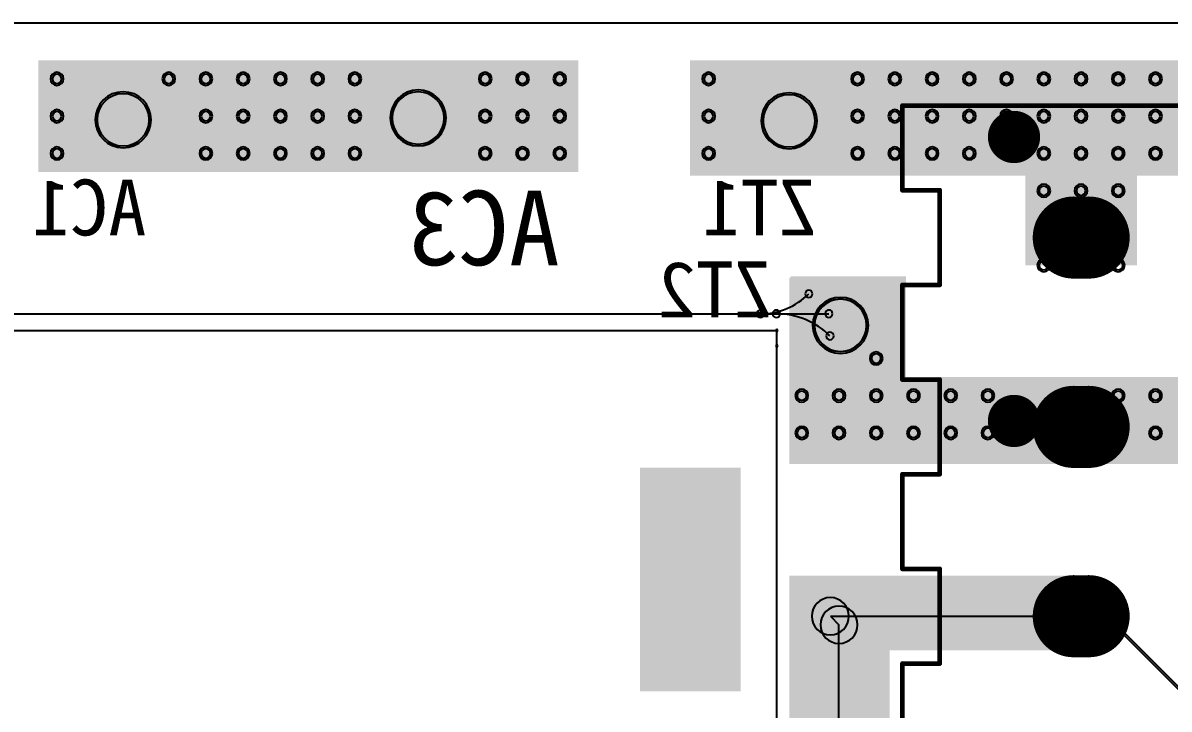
# Model space of a CAD drawing. Header units: inches. Extents: x 32166 to 66782, y 2386 to 7162.
# Drawn here: x 32766 to 32904.5, y 3010.7 to 3093.6 of the extents above; entities that cross this region are included whole.
import ezdxf

# ---------------------------------------------------------------- set-up
doc = ezdxf.new("R2010")
doc.units = ezdxf.units.IN
doc.header["$LTSCALE"] = 0.64311
doc.header["$MEASUREMENT"] = 0
for name, color, linetype in [('BOTTOMLAYER', 5, 'CONTINUOUS'), ('BOTTOMOVERLAY', 54, 'CONTINUOUS'), ('BOTTOMSOLDER', 6, 'CONTINUOUS'), ('KEEPOUTLAYER', 6, 'CONTINUOUS'), ('MULTILAYER', 9, 'CONTINUOUS')]:
    doc.layers.add(name, color=color, linetype=linetype)
doc.styles.get("Standard").update_dxf_attribs({"font": 'txt', "width": 0.8})

msp = doc.modelspace()

# ---------------------------------------------------------------- linework, layer by layer
at = {"layer": 'BOTTOMLAYER'}
for p, q in [((32744.16, 3058.44), (32863.39, 3058.44)), ((32893.88, 3022.23), (32896.79, 3022.23)), ((32896.79, 3022.23), (32919.71, 2999.3))]:
    msp.add_line(p, q, dxfattribs=at)
for points, const_width in [([(32885.76, 3081.13, 1), (32885.76, 3078.43, 1)], 2.7), ([(32892.98, 3069.89, 1), (32892.98, 3065.39, 1)], 4.5), ([(32894.78, 3069.89, 1), (32894.78, 3065.39, 1)], 4.5), ([(32892.98, 3047.03, 1), (32892.98, 3042.53, 1)], 4.5), ([(32894.78, 3047.03, 1), (32894.78, 3042.53, 1)], 4.5), ([(32885.76, 3046.84, 1), (32885.76, 3044.14, 1)], 2.7), ([(32892.98, 3024.17, 1), (32892.98, 3019.67, 1)], 4.5), ([(32894.78, 3024.17, 1), (32894.78, 3019.67, 1)], 4.5)]:
    msp.add_lwpolyline(points, format="xyb", close=True, dxfattribs=dict(at, const_width=const_width))
at = {"layer": 'BOTTOMLAYER', "const_width": 9}
for points in [[(32892.98, 3067.64), (32894.78, 3067.64)], [(32892.98, 3044.78), (32894.78, 3044.78)], [(32892.98, 3021.92), (32894.78, 3021.92)]]:
    msp.add_lwpolyline(points, dxfattribs=at)
at = {"layer": 'BOTTOMLAYER'}
for centre, radius, start, end in [((32770.11, 3086.8), 0.562, 0, 180), ((32783.61, 3086.8), 0.562, 0, 180), ((32788.11, 3086.8), 0.562, 0, 180), ((32792.61, 3086.8), 0.562, 0, 180), ((32797.11, 3086.8), 0.562, 0, 180), ((32801.61, 3086.8), 0.562, 0, 180), ((32806.11, 3086.8), 0.562, 0, 180), ((32821.86, 3086.8), 0.562, 0, 180), ((32826.36, 3086.8), 0.562, 0, 180), ((32830.86, 3086.8), 0.562, 0, 180), ((32848.86, 3086.8), 0.562, 0, 180), ((32866.86, 3086.8), 0.562, 0, 180), ((32871.36, 3086.8), 0.562, 0, 180), ((32875.86, 3086.8), 0.562, 0, 180), ((32880.36, 3086.8), 0.562, 0, 180), ((32884.86, 3086.8), 0.562, 0, 180), ((32889.36, 3086.8), 0.562, 0, 180), ((32893.86, 3086.8), 0.562, 0, 180), ((32898.36, 3086.8), 0.562, 0, 180), ((32902.86, 3086.8), 0.562, 0, 180), ((32770.11, 3086.8), 0.562, 180, 0), ((32783.61, 3086.8), 0.562, 180, 0), ((32788.11, 3086.8), 0.562, 180, 0), ((32792.61, 3086.8), 0.562, 180, 0), ((32797.11, 3086.8), 0.562, 180, 0), ((32801.61, 3086.8), 0.562, 180, 0), ((32806.11, 3086.8), 0.562, 180, 0), ((32821.86, 3086.8), 0.562, 180, 0), ((32826.36, 3086.8), 0.562, 180, 0), ((32830.86, 3086.8), 0.562, 180, 0), ((32848.86, 3086.8), 0.562, 180, 0), ((32866.86, 3086.8), 0.562, 180, 0), ((32871.36, 3086.8), 0.562, 180, 0), ((32875.86, 3086.8), 0.562, 180, 0), ((32880.36, 3086.8), 0.562, 180, 0), ((32884.86, 3086.8), 0.562, 180, 0), ((32889.36, 3086.8), 0.562, 180, 0), ((32893.86, 3086.8), 0.562, 180, 0), ((32898.36, 3086.8), 0.562, 180, 0), ((32902.86, 3086.8), 0.562, 180, 0), ((32778.11, 3081.86), 3.15, 0, 180), ((32813.76, 3082.08), 3.15, 0, 180), ((32858.58, 3081.74), 3.15, 0, 180), ((32770.11, 3082.3), 0.562, 0, 180), ((32770.11, 3082.3), 0.562, 180, 0), ((32778.11, 3081.86), 3.15, 180, 0), ((32788.11, 3082.3), 0.562, 0, 180), ((32788.11, 3082.3), 0.562, 180, 0), ((32792.61, 3082.3), 0.562, 0, 180), ((32792.61, 3082.3), 0.562, 180, 0), ((32797.11, 3082.3), 0.562, 0, 180), ((32797.11, 3082.3), 0.562, 180, 0), ((32801.61, 3082.3), 0.562, 0, 180), ((32801.61, 3082.3), 0.562, 180, 0), ((32806.11, 3082.3), 0.562, 0, 180), ((32806.11, 3082.3), 0.562, 180, 0), ((32813.76, 3082.08), 3.15, 180, 0), ((32821.86, 3082.3), 0.562, 0, 180), ((32821.86, 3082.3), 0.562, 180, 0), ((32826.36, 3082.3), 0.562, 0, 180), ((32826.36, 3082.3), 0.562, 180, 0), ((32830.86, 3082.3), 0.562, 0, 180), ((32830.86, 3082.3), 0.562, 180, 0), ((32848.86, 3082.3), 0.562, 0, 180), ((32848.86, 3082.3), 0.562, 180, 0), ((32866.86, 3082.3), 0.562, 0, 180), ((32866.86, 3082.3), 0.562, 180, 0), ((32871.36, 3082.3), 0.562, 0, 180), ((32871.36, 3082.3), 0.562, 180, 0), ((32875.86, 3082.3), 0.562, 0, 180), ((32875.86, 3082.3), 0.562, 180, 0), ((32880.36, 3082.3), 0.562, 0, 180), ((32880.36, 3082.3), 0.562, 180, 0), ((32884.86, 3082.3), 0.562, 0, 180), ((32884.86, 3082.3), 0.562, 180, 0), ((32889.36, 3082.3), 0.562, 0, 180), ((32889.36, 3082.3), 0.562, 180, 0), ((32893.86, 3082.3), 0.562, 0, 180), ((32893.86, 3082.3), 0.562, 180, 0), ((32898.36, 3082.3), 0.562, 0, 180), ((32898.36, 3082.3), 0.562, 180, 0), ((32902.86, 3082.3), 0.562, 0, 180), ((32902.86, 3082.3), 0.562, 180, 0), ((32858.58, 3081.74), 3.15, 180, 0), ((32770.11, 3077.8), 0.562, 0, 180), ((32770.11, 3077.8), 0.562, 180, 0), ((32788.11, 3077.8), 0.562, 0, 180), ((32788.11, 3077.8), 0.562, 180, 0), ((32792.61, 3077.8), 0.562, 0, 180), ((32792.61, 3077.8), 0.562, 180, 0), ((32797.11, 3077.8), 0.562, 0, 180), ((32797.11, 3077.8), 0.562, 180, 0), ((32801.61, 3077.8), 0.562, 0, 180), ((32801.61, 3077.8), 0.562, 180, 0), ((32806.11, 3077.8), 0.562, 0, 180), ((32806.11, 3077.8), 0.562, 180, 0), ((32821.86, 3077.8), 0.562, 0, 180), ((32821.86, 3077.8), 0.562, 180, 0), ((32826.36, 3077.8), 0.562, 0, 180), ((32826.36, 3077.8), 0.562, 180, 0), ((32830.86, 3077.8), 0.562, 0, 180), ((32830.86, 3077.8), 0.562, 180, 0), ((32848.86, 3077.8), 0.562, 0, 180), ((32848.86, 3077.8), 0.562, 180, 0), ((32866.86, 3077.8), 0.562, 0, 180), ((32866.86, 3077.8), 0.562, 180, 0), ((32871.36, 3077.8), 0.562, 0, 180), ((32871.36, 3077.8), 0.562, 180, 0), ((32875.86, 3077.8), 0.562, 0, 180), ((32875.86, 3077.8), 0.562, 180, 0), ((32880.36, 3077.8), 0.562, 0, 180), ((32880.36, 3077.8), 0.562, 180, 0), ((32884.86, 3077.8), 0.562, 0, 180), ((32884.86, 3077.8), 0.562, 180, 0), ((32889.36, 3077.8), 0.562, 0, 180), ((32889.36, 3077.8), 0.562, 180, 0), ((32893.86, 3077.8), 0.562, 0, 180), ((32893.86, 3077.8), 0.562, 180, 0), ((32898.36, 3077.8), 0.562, 0, 180), ((32898.36, 3077.8), 0.562, 180, 0), ((32902.86, 3077.8), 0.562, 0, 180), ((32902.86, 3077.8), 0.562, 180, 0), ((32889.36, 3073.3), 0.562, 0, 180), ((32893.86, 3073.3), 0.562, 0, 180), ((32898.36, 3073.3), 0.562, 0, 180), ((32889.36, 3073.3), 0.562, 180, 0), ((32893.86, 3073.3), 0.562, 180, 0), ((32898.36, 3073.3), 0.562, 180, 0), ((32893.86, 3068.8), 0.562, 0, 180), ((32898.36, 3068.8), 0.562, 0, 180), ((32893.86, 3068.8), 0.562, 180, 0), ((32898.36, 3068.8), 0.562, 180, 0), ((32889.36, 3064.3), 0.562, 0, 180), ((32889.36, 3064.3), 0.562, 180, 0), ((32893.86, 3064.3), 0.562, 0, 180), ((32893.86, 3064.3), 0.562, 180, 0), ((32898.36, 3064.3), 0.562, 0, 180), ((32898.36, 3064.3), 0.562, 180, 0), ((32860.97, 3060.85), 0.45, 0, 180), ((32860.97, 3060.85), 0.45, 0, 180), ((32860.97, 3060.85), 0.45, 0, 180), ((32855.14, 3066.68), 8.24, 270, 315), ((32855.14, 3066.68), 8.24, 270, 315), ((32855.14, 3066.68), 8.24, 270, 315), ((32860.97, 3060.85), 0.45, 180, 0), ((32860.97, 3060.85), 0.45, 180, 0), ((32860.97, 3060.85), 0.45, 180, 0), ((32864.79, 3057.04), 3.15, 0, 180), ((32855.14, 3058.44), 0.45, 0, 180), ((32855.14, 3058.44), 0.45, 0, 180), ((32855.14, 3058.44), 0.45, 0, 180), ((32855.14, 3058.44), 0.45, 180, 0), ((32855.14, 3058.44), 0.45, 180, 0), ((32855.14, 3058.44), 0.45, 180, 0), ((32857.05, 3058.44), 0.45, 0, 180), ((32857.05, 3058.44), 0.45, 0, 180), ((32857.05, 3058.44), 0.45, 0, 180), ((32857.05, 3058.44), 0.45, 180, 0), ((32857.05, 3058.44), 0.45, 180, 0), ((32857.05, 3058.44), 0.45, 180, 0), ((32857.05, 3049.3), 9.14, 45, 90), ((32857.05, 3049.3), 9.14, 45, 90), ((32857.05, 3049.3), 9.14, 45, 90), ((32863.39, 3058.44), 0.45, 0, 180), ((32863.39, 3058.44), 0.45, 180, 0), ((32864.79, 3057.04), 3.15, 180, 0), ((32863.52, 3055.76), 0.45, 0, 180), ((32863.52, 3055.76), 0.45, 0, 180), ((32863.52, 3055.76), 0.45, 0, 180), ((32863.52, 3055.76), 0.45, 180, 0), ((32863.52, 3055.76), 0.45, 180, 0), ((32863.52, 3055.76), 0.45, 180, 0), ((32869.11, 3053.05), 0.562, 0, 180), ((32869.11, 3053.05), 0.562, 180, 0), ((32860.11, 3048.55), 0.562, 0, 180), ((32860.11, 3048.55), 0.562, 180, 0), ((32864.61, 3048.55), 0.562, 0, 180), ((32864.61, 3048.55), 0.562, 180, 0), ((32869.11, 3048.55), 0.562, 0, 180), ((32869.11, 3048.55), 0.562, 0, 180), ((32869.11, 3048.55), 0.562, 180, 0), ((32869.11, 3048.55), 0.562, 180, 0), ((32873.61, 3048.55), 0.562, 0, 180), ((32873.61, 3048.55), 0.562, 180, 0), ((32878.11, 3048.55), 0.562, 0, 180), ((32878.11, 3048.55), 0.562, 180, 0), ((32882.61, 3048.55), 0.562, 0, 180), ((32882.61, 3048.55), 0.562, 180, 0), ((32898.36, 3048.55), 0.562, 0, 180), ((32898.36, 3048.55), 0.562, 180, 0), ((32902.86, 3048.55), 0.562, 0, 180), ((32902.86, 3048.55), 0.562, 180, 0), ((32860.11, 3044.05), 0.562, 0, 180), ((32864.61, 3044.05), 0.562, 0, 180), ((32869.11, 3044.05), 0.562, 0, 180), ((32873.61, 3044.05), 0.562, 0, 180), ((32878.11, 3044.05), 0.562, 0, 180), ((32882.61, 3044.05), 0.562, 0, 180), ((32898.36, 3044.05), 0.562, 0, 180), ((32902.86, 3044.05), 0.562, 0, 180), ((32860.11, 3044.05), 0.562, 180, 0), ((32864.61, 3044.05), 0.562, 180, 0), ((32869.11, 3044.05), 0.562, 180, 0), ((32873.61, 3044.05), 0.562, 180, 0), ((32878.11, 3044.05), 0.562, 180, 0), ((32882.61, 3044.05), 0.562, 180, 0), ((32898.36, 3044.05), 0.562, 180, 0), ((32902.86, 3044.05), 0.562, 180, 0), ((32893.88, 3022.23), 2.25, 0, 180), ((32896.79, 3022.23), 2.25, 0, 180), ((32896.79, 3022.23), 2.25, 0, 180), ((32893.88, 3022.23), 2.25, 180, 0), ((32896.79, 3022.23), 2.25, 180, 0), ((32896.79, 3022.23), 2.25, 180, 0)]:
    msp.add_arc(centre, radius, start, end, dxfattribs=at)
for points in [[(32767.86, 3075.55), (32833.11, 3075.55), (32767.86, 3089.05), (32833.11, 3089.05)], [(32846.61, 3075.55), (32920.86, 3075.55), (32846.61, 3089.05), (32920.86, 3089.05)], [(32887.11, 3064.3), (32900.61, 3064.3), (32887.11, 3082.3), (32900.61, 3082.3)], [(32858.59, 3040.3), (32872.09, 3040.3), (32858.59, 3062.8), (32872.09, 3062.8)], [(32872.09, 3040.3), (32918.61, 3040.3), (32872.09, 3050.8), (32918.61, 3050.8)], [(32841.02, 3039.41), (32841.02, 3013.31), (32852.27, 3039.41), (32852.27, 3013.31)], [(32858.59, 2990.8), (32870.74, 2990.8), (32858.59, 3026.8), (32870.74, 3026.8)], [(32858.59, 3017.8), (32893.88, 3017.8), (32858.59, 3026.8), (32893.88, 3026.8)]]:
    msp.add_solid(points, dxfattribs=at)
at = {"layer": 'BOTTOMOVERLAY', "const_width": 0.572}
for points in [[(32872.28, 3073.35), (32872.28, 3083.57)], [(32872.28, 3083.57), (32898.38, 3083.57)], [(32898.38, 3083.57), (32910.98, 3083.57)], [(32872.28, 3073.35), (32876.78, 3073.35)], [(32872.28, 3073.35), (32876.78, 3073.35)], [(32876.78, 3061.92), (32876.78, 3073.35)], [(32872.28, 3050.49), (32872.28, 3061.92)], [(32872.28, 3061.92), (32876.78, 3061.92)], [(32872.28, 3050.49), (32876.78, 3050.49)], [(32876.78, 3039.06), (32876.78, 3050.49)], [(32872.28, 3027.63), (32872.28, 3039.06)], [(32872.28, 3039.06), (32876.78, 3039.06)], [(32872.28, 3027.63), (32876.78, 3027.63)], [(32876.78, 3016.2), (32876.78, 3027.63)], [(32872.28, 3004.77), (32872.28, 3016.2)], [(32872.28, 3016.2), (32876.78, 3016.2)]]:
    msp.add_lwpolyline(points, dxfattribs=at)
at = {"layer": 'BOTTOMOVERLAY', "const_width": 0.286}
for points in [[(32872.28, 3083.71, 1), (32872.28, 3083.42, 1)], [(32872.28, 3083.71, 1), (32872.28, 3083.42, 1)], [(32898.38, 3083.71, 1), (32898.38, 3083.42, 1)], [(32898.38, 3083.71, 1), (32898.38, 3083.42, 1)], [(32872.28, 3073.5, 1), (32872.28, 3073.21, 1)], [(32872.28, 3073.5, 1), (32872.28, 3073.21, 1)], [(32872.28, 3073.5, 1), (32872.28, 3073.21, 1)], [(32876.78, 3073.5, 1), (32876.78, 3073.21, 1)], [(32876.78, 3073.5, 1), (32876.78, 3073.21, 1)], [(32876.78, 3073.5, 1), (32876.78, 3073.21, 1)], [(32872.28, 3062.07, 1), (32872.28, 3061.78, 1)], [(32872.28, 3062.07, 1), (32872.28, 3061.78, 1)], [(32876.78, 3062.07, 1), (32876.78, 3061.78, 1)], [(32876.78, 3062.07, 1), (32876.78, 3061.78, 1)], [(32872.28, 3050.64, 1), (32872.28, 3050.35, 1)], [(32872.28, 3050.64, 1), (32872.28, 3050.35, 1)], [(32876.78, 3050.64, 1), (32876.78, 3050.35, 1)], [(32876.78, 3050.64, 1), (32876.78, 3050.35, 1)], [(32872.28, 3039.21, 1), (32872.28, 3038.92, 1)], [(32872.28, 3039.21, 1), (32872.28, 3038.92, 1)], [(32876.78, 3039.21, 1), (32876.78, 3038.92, 1)], [(32876.78, 3039.21, 1), (32876.78, 3038.92, 1)], [(32872.28, 3027.78, 1), (32872.28, 3027.49, 1)], [(32872.28, 3027.78, 1), (32872.28, 3027.49, 1)], [(32876.78, 3027.78, 1), (32876.78, 3027.49, 1)], [(32876.78, 3027.78, 1), (32876.78, 3027.49, 1)], [(32872.28, 3016.35, 1), (32872.28, 3016.06, 1)], [(32872.28, 3016.35, 1), (32872.28, 3016.06, 1)], [(32876.78, 3016.35, 1), (32876.78, 3016.06, 1)], [(32876.78, 3016.35, 1), (32876.78, 3016.06, 1)]]:
    msp.add_lwpolyline(points, format="xyb", close=True, dxfattribs=at)
at = {"layer": 'BOTTOMSOLDER'}
for p, q in [((32863.57, 3021.92), (32864.61, 3020.88)), ((32863.57, 3021.92), (32893.88, 3021.92)), ((32864.61, 3004.99), (32864.61, 3020.88)), ((32893.88, 3021.92), (32896.78, 3021.92)), ((32896.78, 3021.92), (32919.2, 2999.5))]:
    msp.add_line(p, q, dxfattribs=at)
for points, const_width in [([(32885.76, 3081.36, 1), (32885.76, 3078.21, 1)], 3.16), ([(32892.98, 3070.12, 1), (32892.98, 3065.16, 1)], 4.96), ([(32894.78, 3070.12, 1), (32894.78, 3065.16, 1)], 4.96), ([(32885.76, 3047.07, 1), (32885.76, 3043.92, 1)], 3.16), ([(32892.98, 3047.26, 1), (32892.98, 3042.3, 1)], 4.96), ([(32894.78, 3047.26, 1), (32894.78, 3042.3, 1)], 4.96), ([(32892.98, 3024.4, 1), (32892.98, 3019.44, 1)], 4.96), ([(32894.78, 3024.4, 1), (32894.78, 3019.44, 1)], 4.96)]:
    msp.add_lwpolyline(points, format="xyb", close=True, dxfattribs=dict(at, const_width=const_width))
at = {"layer": 'BOTTOMSOLDER', "const_width": 9.91}
for points in [[(32892.98, 3067.64), (32894.78, 3067.64)], [(32892.98, 3044.78), (32894.78, 3044.78)], [(32892.98, 3021.92), (32894.78, 3021.92)]]:
    msp.add_lwpolyline(points, dxfattribs=at)
at = {"layer": 'BOTTOMSOLDER'}
for centre, radius, start, end in [((32770.11, 3086.8), 0.791, 0, 180), ((32783.61, 3086.8), 0.791, 0, 180), ((32788.11, 3086.8), 0.791, 0, 180), ((32792.61, 3086.8), 0.791, 0, 180), ((32797.11, 3086.8), 0.791, 0, 180), ((32801.61, 3086.8), 0.791, 0, 180), ((32806.11, 3086.8), 0.791, 0, 180), ((32821.86, 3086.8), 0.791, 0, 180), ((32826.36, 3086.8), 0.791, 0, 180), ((32830.86, 3086.8), 0.791, 0, 180), ((32848.86, 3086.8), 0.791, 0, 180), ((32866.86, 3086.8), 0.791, 0, 180), ((32871.36, 3086.8), 0.791, 0, 180), ((32875.86, 3086.8), 0.791, 0, 180), ((32880.36, 3086.8), 0.791, 0, 180), ((32884.86, 3086.8), 0.791, 0, 180), ((32889.36, 3086.8), 0.791, 0, 180), ((32893.86, 3086.8), 0.791, 0, 180), ((32898.36, 3086.8), 0.791, 0, 180), ((32902.86, 3086.8), 0.791, 0, 180), ((32770.11, 3086.8), 0.791, 180, 0), ((32783.61, 3086.8), 0.791, 180, 0), ((32788.11, 3086.8), 0.791, 180, 0), ((32792.61, 3086.8), 0.791, 180, 0), ((32797.11, 3086.8), 0.791, 180, 0), ((32801.61, 3086.8), 0.791, 180, 0), ((32806.11, 3086.8), 0.791, 180, 0), ((32821.86, 3086.8), 0.791, 180, 0), ((32826.36, 3086.8), 0.791, 180, 0), ((32830.86, 3086.8), 0.791, 180, 0), ((32848.86, 3086.8), 0.791, 180, 0), ((32866.86, 3086.8), 0.791, 180, 0), ((32871.36, 3086.8), 0.791, 180, 0), ((32875.86, 3086.8), 0.791, 180, 0), ((32880.36, 3086.8), 0.791, 180, 0), ((32884.86, 3086.8), 0.791, 180, 0), ((32889.36, 3086.8), 0.791, 180, 0), ((32893.86, 3086.8), 0.791, 180, 0), ((32898.36, 3086.8), 0.791, 180, 0), ((32902.86, 3086.8), 0.791, 180, 0), ((32778.11, 3081.86), 3.38, 0, 180), ((32813.76, 3082.08), 3.38, 0, 180), ((32858.58, 3081.74), 3.38, 0, 180), ((32770.11, 3082.3), 0.791, 0, 180), ((32770.11, 3082.3), 0.791, 180, 0), ((32778.11, 3081.86), 3.38, 180, 0), ((32788.11, 3082.3), 0.791, 0, 180), ((32788.11, 3082.3), 0.791, 180, 0), ((32792.61, 3082.3), 0.791, 0, 180), ((32792.61, 3082.3), 0.791, 180, 0), ((32797.11, 3082.3), 0.791, 0, 180), ((32797.11, 3082.3), 0.791, 180, 0), ((32801.61, 3082.3), 0.791, 0, 180), ((32801.61, 3082.3), 0.791, 180, 0), ((32806.11, 3082.3), 0.791, 0, 180), ((32806.11, 3082.3), 0.791, 180, 0), ((32813.76, 3082.08), 3.38, 180, 0), ((32821.86, 3082.3), 0.791, 0, 180), ((32821.86, 3082.3), 0.791, 180, 0), ((32826.36, 3082.3), 0.791, 0, 180), ((32826.36, 3082.3), 0.791, 180, 0), ((32830.86, 3082.3), 0.791, 0, 180), ((32830.86, 3082.3), 0.791, 180, 0), ((32848.86, 3082.3), 0.791, 0, 180), ((32848.86, 3082.3), 0.791, 180, 0), ((32866.86, 3082.3), 0.791, 0, 180), ((32866.86, 3082.3), 0.791, 180, 0), ((32871.36, 3082.3), 0.791, 0, 180), ((32871.36, 3082.3), 0.791, 180, 0), ((32875.86, 3082.3), 0.791, 0, 180), ((32875.86, 3082.3), 0.791, 180, 0), ((32880.36, 3082.3), 0.791, 0, 180), ((32880.36, 3082.3), 0.791, 180, 0), ((32884.86, 3082.3), 0.791, 0, 180), ((32884.86, 3082.3), 0.791, 180, 0), ((32889.36, 3082.3), 0.791, 0, 180), ((32889.36, 3082.3), 0.791, 180, 0), ((32893.86, 3082.3), 0.791, 0, 180), ((32893.86, 3082.3), 0.791, 180, 0), ((32898.36, 3082.3), 0.791, 0, 180), ((32898.36, 3082.3), 0.791, 180, 0), ((32902.86, 3082.3), 0.791, 0, 180), ((32902.86, 3082.3), 0.791, 180, 0), ((32858.58, 3081.74), 3.38, 180, 0), ((32770.11, 3077.8), 0.791, 0, 180), ((32770.11, 3077.8), 0.791, 180, 0), ((32788.11, 3077.8), 0.791, 0, 180), ((32788.11, 3077.8), 0.791, 180, 0), ((32792.61, 3077.8), 0.791, 0, 180), ((32792.61, 3077.8), 0.791, 180, 0), ((32797.11, 3077.8), 0.791, 0, 180), ((32797.11, 3077.8), 0.791, 180, 0), ((32801.61, 3077.8), 0.791, 0, 180), ((32801.61, 3077.8), 0.791, 180, 0), ((32806.11, 3077.8), 0.791, 0, 180), ((32806.11, 3077.8), 0.791, 180, 0), ((32821.86, 3077.8), 0.791, 0, 180), ((32821.86, 3077.8), 0.791, 180, 0), ((32826.36, 3077.8), 0.791, 0, 180), ((32826.36, 3077.8), 0.791, 180, 0), ((32830.86, 3077.8), 0.791, 0, 180), ((32830.86, 3077.8), 0.791, 180, 0), ((32848.86, 3077.8), 0.791, 0, 180), ((32848.86, 3077.8), 0.791, 180, 0), ((32866.86, 3077.8), 0.791, 0, 180), ((32866.86, 3077.8), 0.791, 180, 0), ((32871.36, 3077.8), 0.791, 0, 180), ((32871.36, 3077.8), 0.791, 180, 0), ((32875.86, 3077.8), 0.791, 0, 180), ((32875.86, 3077.8), 0.791, 180, 0), ((32880.36, 3077.8), 0.791, 0, 180), ((32880.36, 3077.8), 0.791, 180, 0), ((32884.86, 3077.8), 0.791, 0, 180), ((32884.86, 3077.8), 0.791, 180, 0), ((32889.36, 3077.8), 0.791, 0, 180), ((32889.36, 3077.8), 0.791, 180, 0), ((32893.86, 3077.8), 0.791, 0, 180), ((32893.86, 3077.8), 0.791, 180, 0), ((32898.36, 3077.8), 0.791, 0, 180), ((32898.36, 3077.8), 0.791, 180, 0), ((32902.86, 3077.8), 0.791, 0, 180), ((32902.86, 3077.8), 0.791, 180, 0), ((32889.36, 3073.3), 0.791, 0, 180), ((32893.86, 3073.3), 0.791, 0, 180), ((32898.36, 3073.3), 0.791, 0, 180), ((32889.36, 3073.3), 0.791, 180, 0), ((32893.86, 3073.3), 0.791, 180, 0), ((32898.36, 3073.3), 0.791, 180, 0), ((32893.86, 3068.8), 0.791, 0, 180), ((32898.36, 3068.8), 0.791, 0, 180), ((32893.86, 3068.8), 0.791, 180, 0), ((32898.36, 3068.8), 0.791, 180, 0), ((32889.36, 3064.3), 0.791, 0, 180), ((32889.36, 3064.3), 0.791, 180, 0), ((32893.86, 3064.3), 0.791, 0, 180), ((32893.86, 3064.3), 0.791, 180, 0), ((32898.36, 3064.3), 0.791, 0, 180), ((32898.36, 3064.3), 0.791, 180, 0), ((32864.79, 3057.04), 3.38, 0, 180), ((32864.79, 3057.04), 3.38, 180, 0), ((32869.11, 3053.05), 0.791, 0, 180), ((32869.11, 3053.05), 0.791, 180, 0), ((32860.11, 3048.55), 0.791, 0, 180), ((32860.11, 3048.55), 0.791, 180, 0), ((32864.61, 3048.55), 0.791, 0, 180), ((32864.61, 3048.55), 0.791, 180, 0), ((32869.11, 3048.55), 0.791, 0, 180), ((32869.11, 3048.55), 0.791, 0, 180), ((32869.11, 3048.55), 0.791, 180, 0), ((32869.11, 3048.55), 0.791, 180, 0), ((32873.61, 3048.55), 0.791, 0, 180), ((32873.61, 3048.55), 0.791, 180, 0), ((32878.11, 3048.55), 0.791, 0, 180), ((32878.11, 3048.55), 0.791, 180, 0), ((32882.61, 3048.55), 0.791, 0, 180), ((32882.61, 3048.55), 0.791, 180, 0), ((32898.36, 3048.55), 0.791, 0, 180), ((32898.36, 3048.55), 0.791, 180, 0), ((32902.86, 3048.55), 0.791, 0, 180), ((32902.86, 3048.55), 0.791, 180, 0), ((32860.11, 3044.05), 0.791, 0, 180), ((32864.61, 3044.05), 0.791, 0, 180), ((32869.11, 3044.05), 0.791, 0, 180), ((32873.61, 3044.05), 0.791, 0, 180), ((32878.11, 3044.05), 0.791, 0, 180), ((32882.61, 3044.05), 0.791, 0, 180), ((32898.36, 3044.05), 0.791, 0, 180), ((32902.86, 3044.05), 0.791, 0, 180), ((32860.11, 3044.05), 0.791, 180, 0), ((32864.61, 3044.05), 0.791, 180, 0), ((32869.11, 3044.05), 0.791, 180, 0), ((32873.61, 3044.05), 0.791, 180, 0), ((32878.11, 3044.05), 0.791, 180, 0), ((32882.61, 3044.05), 0.791, 180, 0), ((32898.36, 3044.05), 0.791, 180, 0), ((32902.86, 3044.05), 0.791, 180, 0), ((32863.57, 3021.92), 2.25, 0, 180), ((32863.57, 3021.92), 2.25, 0, 180), ((32893.88, 3021.92), 2.25, 0, 180), ((32893.88, 3021.92), 2.25, 0, 180), ((32896.78, 3021.92), 2.25, 0, 180), ((32896.78, 3021.92), 2.25, 0, 180), ((32864.61, 3020.88), 2.25, 0, 180), ((32864.61, 3020.88), 2.25, 0, 180), ((32863.57, 3021.92), 2.25, 180, 0), ((32863.57, 3021.92), 2.25, 180, 0), ((32864.61, 3020.88), 2.25, 180, 0), ((32864.61, 3020.88), 2.25, 180, 0), ((32893.88, 3021.92), 2.25, 180, 0), ((32893.88, 3021.92), 2.25, 180, 0), ((32896.78, 3021.92), 2.25, 180, 0), ((32896.78, 3021.92), 2.25, 180, 0)]:
    msp.add_arc(centre, radius, start, end, dxfattribs=at)
for points in [[(32767.86, 3075.55), (32833.11, 3075.55), (32767.86, 3089.05), (32833.11, 3089.05)], [(32846.61, 3075.1), (32921.31, 3075.1), (32846.61, 3089.05), (32921.31, 3089.05)], [(32887.56, 3064.3), (32900.61, 3064.3), (32887.56, 3074.65), (32900.61, 3074.65)], [(32858.76, 3040.45), (32872.71, 3040.45), (32858.76, 3062.95), (32872.71, 3062.95)], [(32872.26, 3040.45), (32918.61, 3040.45), (32872.26, 3050.8), (32918.61, 3050.8)], [(32840.56, 3039.87), (32840.56, 3012.85), (32852.72, 3039.87), (32852.72, 3012.85)]]:
    msp.add_solid(points, dxfattribs=at)
at = {"layer": 'KEEPOUTLAYER'}
for p, q in [((32666.61, 3093.55), (34174.11, 3093.55)), ((32728.66, 3056.41), (32857.09, 3056.41)), ((32857.09, 3054.57), (32857.09, 3056.41)), ((32857.09, 2999.8), (32857.09, 3054.57))]:
    msp.add_line(p, q, dxfattribs=at)
for centre, start, end in [((32857.09, 3056.41), 0, 180), ((32857.09, 3056.41), 0, 180), ((32857.09, 3056.41), 180, 0), ((32857.09, 3056.41), 180, 0), ((32857.09, 3054.57), 0, 180), ((32857.09, 3054.57), 0, 180), ((32857.09, 3054.57), 180, 0), ((32857.09, 3054.57), 180, 0)]:
    msp.add_arc(centre, 0.112, start, end, dxfattribs=at)
at = {"layer": 'MULTILAYER'}
for points, const_width in [([(32885.76, 3081.13, 1), (32885.76, 3078.43, 1)], 2.7), ([(32892.98, 3069.89, 1), (32892.98, 3065.39, 1)], 4.5), ([(32894.78, 3069.89, 1), (32894.78, 3065.39, 1)], 4.5), ([(32892.98, 3047.03, 1), (32892.98, 3042.53, 1)], 4.5), ([(32894.78, 3047.03, 1), (32894.78, 3042.53, 1)], 4.5), ([(32885.76, 3046.84, 1), (32885.76, 3044.14, 1)], 2.7), ([(32892.98, 3024.17, 1), (32892.98, 3019.67, 1)], 4.5), ([(32894.78, 3024.17, 1), (32894.78, 3019.67, 1)], 4.5)]:
    msp.add_lwpolyline(points, format="xyb", close=True, dxfattribs=dict(at, const_width=const_width))
at = {"layer": 'MULTILAYER', "const_width": 9}
for points in [[(32892.98, 3067.64), (32894.78, 3067.64)], [(32892.98, 3044.78), (32894.78, 3044.78)], [(32892.98, 3021.92), (32894.78, 3021.92)]]:
    msp.add_lwpolyline(points, dxfattribs=at)
at = {"layer": 'MULTILAYER'}
for centre, radius, start, end in [((32770.11, 3086.8), 0.562, 0, 180), ((32783.61, 3086.8), 0.562, 0, 180), ((32788.11, 3086.8), 0.562, 0, 180), ((32792.61, 3086.8), 0.562, 0, 180), ((32797.11, 3086.8), 0.562, 0, 180), ((32801.61, 3086.8), 0.562, 0, 180), ((32806.11, 3086.8), 0.562, 0, 180), ((32821.86, 3086.8), 0.562, 0, 180), ((32826.36, 3086.8), 0.562, 0, 180), ((32830.86, 3086.8), 0.562, 0, 180), ((32848.86, 3086.8), 0.562, 0, 180), ((32866.86, 3086.8), 0.562, 0, 180), ((32871.36, 3086.8), 0.562, 0, 180), ((32875.86, 3086.8), 0.562, 0, 180), ((32880.36, 3086.8), 0.562, 0, 180), ((32884.86, 3086.8), 0.562, 0, 180), ((32889.36, 3086.8), 0.562, 0, 180), ((32893.86, 3086.8), 0.562, 0, 180), ((32898.36, 3086.8), 0.562, 0, 180), ((32902.86, 3086.8), 0.562, 0, 180), ((32770.11, 3086.8), 0.562, 180, 0), ((32783.61, 3086.8), 0.562, 180, 0), ((32788.11, 3086.8), 0.562, 180, 0), ((32792.61, 3086.8), 0.562, 180, 0), ((32797.11, 3086.8), 0.562, 180, 0), ((32801.61, 3086.8), 0.562, 180, 0), ((32806.11, 3086.8), 0.562, 180, 0), ((32821.86, 3086.8), 0.562, 180, 0), ((32826.36, 3086.8), 0.562, 180, 0), ((32830.86, 3086.8), 0.562, 180, 0), ((32848.86, 3086.8), 0.562, 180, 0), ((32866.86, 3086.8), 0.562, 180, 0), ((32871.36, 3086.8), 0.562, 180, 0), ((32875.86, 3086.8), 0.562, 180, 0), ((32880.36, 3086.8), 0.562, 180, 0), ((32884.86, 3086.8), 0.562, 180, 0), ((32889.36, 3086.8), 0.562, 180, 0), ((32893.86, 3086.8), 0.562, 180, 0), ((32898.36, 3086.8), 0.562, 180, 0), ((32902.86, 3086.8), 0.562, 180, 0), ((32778.11, 3081.86), 3.15, 0, 180), ((32813.76, 3082.08), 3.15, 0, 180), ((32858.58, 3081.74), 3.15, 0, 180), ((32770.11, 3082.3), 0.562, 0, 180), ((32770.11, 3082.3), 0.562, 180, 0), ((32778.11, 3081.86), 3.15, 180, 0), ((32788.11, 3082.3), 0.562, 0, 180), ((32788.11, 3082.3), 0.562, 180, 0), ((32792.61, 3082.3), 0.562, 0, 180), ((32792.61, 3082.3), 0.562, 180, 0), ((32797.11, 3082.3), 0.562, 0, 180), ((32797.11, 3082.3), 0.562, 180, 0), ((32801.61, 3082.3), 0.562, 0, 180), ((32801.61, 3082.3), 0.562, 180, 0), ((32806.11, 3082.3), 0.562, 0, 180), ((32806.11, 3082.3), 0.562, 180, 0), ((32813.76, 3082.08), 3.15, 180, 0), ((32821.86, 3082.3), 0.562, 0, 180), ((32821.86, 3082.3), 0.562, 180, 0), ((32826.36, 3082.3), 0.562, 0, 180), ((32826.36, 3082.3), 0.562, 180, 0), ((32830.86, 3082.3), 0.562, 0, 180), ((32830.86, 3082.3), 0.562, 180, 0), ((32848.86, 3082.3), 0.562, 0, 180), ((32848.86, 3082.3), 0.562, 180, 0), ((32866.86, 3082.3), 0.562, 0, 180), ((32866.86, 3082.3), 0.562, 180, 0), ((32871.36, 3082.3), 0.562, 0, 180), ((32871.36, 3082.3), 0.562, 180, 0), ((32875.86, 3082.3), 0.562, 0, 180), ((32875.86, 3082.3), 0.562, 180, 0), ((32880.36, 3082.3), 0.562, 0, 180), ((32880.36, 3082.3), 0.562, 180, 0), ((32884.86, 3082.3), 0.562, 0, 180), ((32884.86, 3082.3), 0.562, 180, 0), ((32889.36, 3082.3), 0.562, 0, 180), ((32889.36, 3082.3), 0.562, 180, 0), ((32893.86, 3082.3), 0.562, 0, 180), ((32893.86, 3082.3), 0.562, 180, 0), ((32898.36, 3082.3), 0.562, 0, 180), ((32898.36, 3082.3), 0.562, 180, 0), ((32902.86, 3082.3), 0.562, 0, 180), ((32902.86, 3082.3), 0.562, 180, 0), ((32858.58, 3081.74), 3.15, 180, 0), ((32770.11, 3077.8), 0.562, 0, 180), ((32770.11, 3077.8), 0.562, 180, 0), ((32788.11, 3077.8), 0.562, 0, 180), ((32788.11, 3077.8), 0.562, 180, 0), ((32792.61, 3077.8), 0.562, 0, 180), ((32792.61, 3077.8), 0.562, 180, 0), ((32797.11, 3077.8), 0.562, 0, 180), ((32797.11, 3077.8), 0.562, 180, 0), ((32801.61, 3077.8), 0.562, 0, 180), ((32801.61, 3077.8), 0.562, 180, 0), ((32806.11, 3077.8), 0.562, 0, 180), ((32806.11, 3077.8), 0.562, 180, 0), ((32821.86, 3077.8), 0.562, 0, 180), ((32821.86, 3077.8), 0.562, 180, 0), ((32826.36, 3077.8), 0.562, 0, 180), ((32826.36, 3077.8), 0.562, 180, 0), ((32830.86, 3077.8), 0.562, 0, 180), ((32830.86, 3077.8), 0.562, 180, 0), ((32848.86, 3077.8), 0.562, 0, 180), ((32848.86, 3077.8), 0.562, 180, 0), ((32866.86, 3077.8), 0.562, 0, 180), ((32866.86, 3077.8), 0.562, 180, 0), ((32871.36, 3077.8), 0.562, 0, 180), ((32871.36, 3077.8), 0.562, 180, 0), ((32875.86, 3077.8), 0.562, 0, 180), ((32875.86, 3077.8), 0.562, 180, 0), ((32880.36, 3077.8), 0.562, 0, 180), ((32880.36, 3077.8), 0.562, 180, 0), ((32884.86, 3077.8), 0.562, 0, 180), ((32884.86, 3077.8), 0.562, 180, 0), ((32889.36, 3077.8), 0.562, 0, 180), ((32889.36, 3077.8), 0.562, 180, 0), ((32893.86, 3077.8), 0.562, 0, 180), ((32893.86, 3077.8), 0.562, 180, 0), ((32898.36, 3077.8), 0.562, 0, 180), ((32898.36, 3077.8), 0.562, 180, 0), ((32902.86, 3077.8), 0.562, 0, 180), ((32902.86, 3077.8), 0.562, 180, 0), ((32889.36, 3073.3), 0.562, 0, 180), ((32893.86, 3073.3), 0.562, 0, 180), ((32898.36, 3073.3), 0.562, 0, 180), ((32889.36, 3073.3), 0.562, 180, 0), ((32893.86, 3073.3), 0.562, 180, 0), ((32898.36, 3073.3), 0.562, 180, 0), ((32893.86, 3068.8), 0.562, 0, 180), ((32898.36, 3068.8), 0.562, 0, 180), ((32893.86, 3068.8), 0.562, 180, 0), ((32898.36, 3068.8), 0.562, 180, 0), ((32889.36, 3064.3), 0.562, 0, 180), ((32889.36, 3064.3), 0.562, 180, 0), ((32893.86, 3064.3), 0.562, 0, 180), ((32893.86, 3064.3), 0.562, 180, 0), ((32898.36, 3064.3), 0.562, 0, 180), ((32898.36, 3064.3), 0.562, 180, 0), ((32864.79, 3057.04), 3.15, 0, 180), ((32864.79, 3057.04), 3.15, 180, 0), ((32869.11, 3053.05), 0.562, 0, 180), ((32869.11, 3053.05), 0.562, 180, 0), ((32860.11, 3048.55), 0.562, 0, 180), ((32860.11, 3048.55), 0.562, 180, 0), ((32864.61, 3048.55), 0.562, 0, 180), ((32864.61, 3048.55), 0.562, 180, 0), ((32869.11, 3048.55), 0.562, 0, 180), ((32869.11, 3048.55), 0.562, 0, 180), ((32869.11, 3048.55), 0.562, 180, 0), ((32869.11, 3048.55), 0.562, 180, 0), ((32873.61, 3048.55), 0.562, 0, 180), ((32873.61, 3048.55), 0.562, 180, 0), ((32878.11, 3048.55), 0.562, 0, 180), ((32878.11, 3048.55), 0.562, 180, 0), ((32882.61, 3048.55), 0.562, 0, 180), ((32882.61, 3048.55), 0.562, 180, 0), ((32898.36, 3048.55), 0.562, 0, 180), ((32898.36, 3048.55), 0.562, 180, 0), ((32902.86, 3048.55), 0.562, 0, 180), ((32902.86, 3048.55), 0.562, 180, 0), ((32860.11, 3044.05), 0.562, 0, 180), ((32864.61, 3044.05), 0.562, 0, 180), ((32869.11, 3044.05), 0.562, 0, 180), ((32873.61, 3044.05), 0.562, 0, 180), ((32878.11, 3044.05), 0.562, 0, 180), ((32882.61, 3044.05), 0.562, 0, 180), ((32898.36, 3044.05), 0.562, 0, 180), ((32902.86, 3044.05), 0.562, 0, 180), ((32860.11, 3044.05), 0.562, 180, 0), ((32864.61, 3044.05), 0.562, 180, 0), ((32869.11, 3044.05), 0.562, 180, 0), ((32873.61, 3044.05), 0.562, 180, 0), ((32878.11, 3044.05), 0.562, 180, 0), ((32882.61, 3044.05), 0.562, 180, 0), ((32898.36, 3044.05), 0.562, 180, 0), ((32902.86, 3044.05), 0.562, 180, 0)]:
    msp.add_arc(centre, radius, start, end, dxfattribs=at)
msp.add_solid([(32841.02, 3039.41), (32841.02, 3013.31), (32852.27, 3039.41), (32852.27, 3013.31)], dxfattribs=at)

# ---------------------------------------------------------------- texts
at = {"layer": 'BOTTOMOVERLAY', "text_generation_flag": 2}
for s, height, p in [('AC1', 6.75, (32780.91, 3067.9)), ('AC3', 9, (32830.86, 3064.3)), ('ZT1', 6.75, (32861.91, 3067.9)), ('ZT2', 6.75, (32856.51, 3058))]:
    msp.add_text(s, height=height, rotation=360, dxfattribs=at).set_placement(p)

doc.saveas('drawing.dxf')
